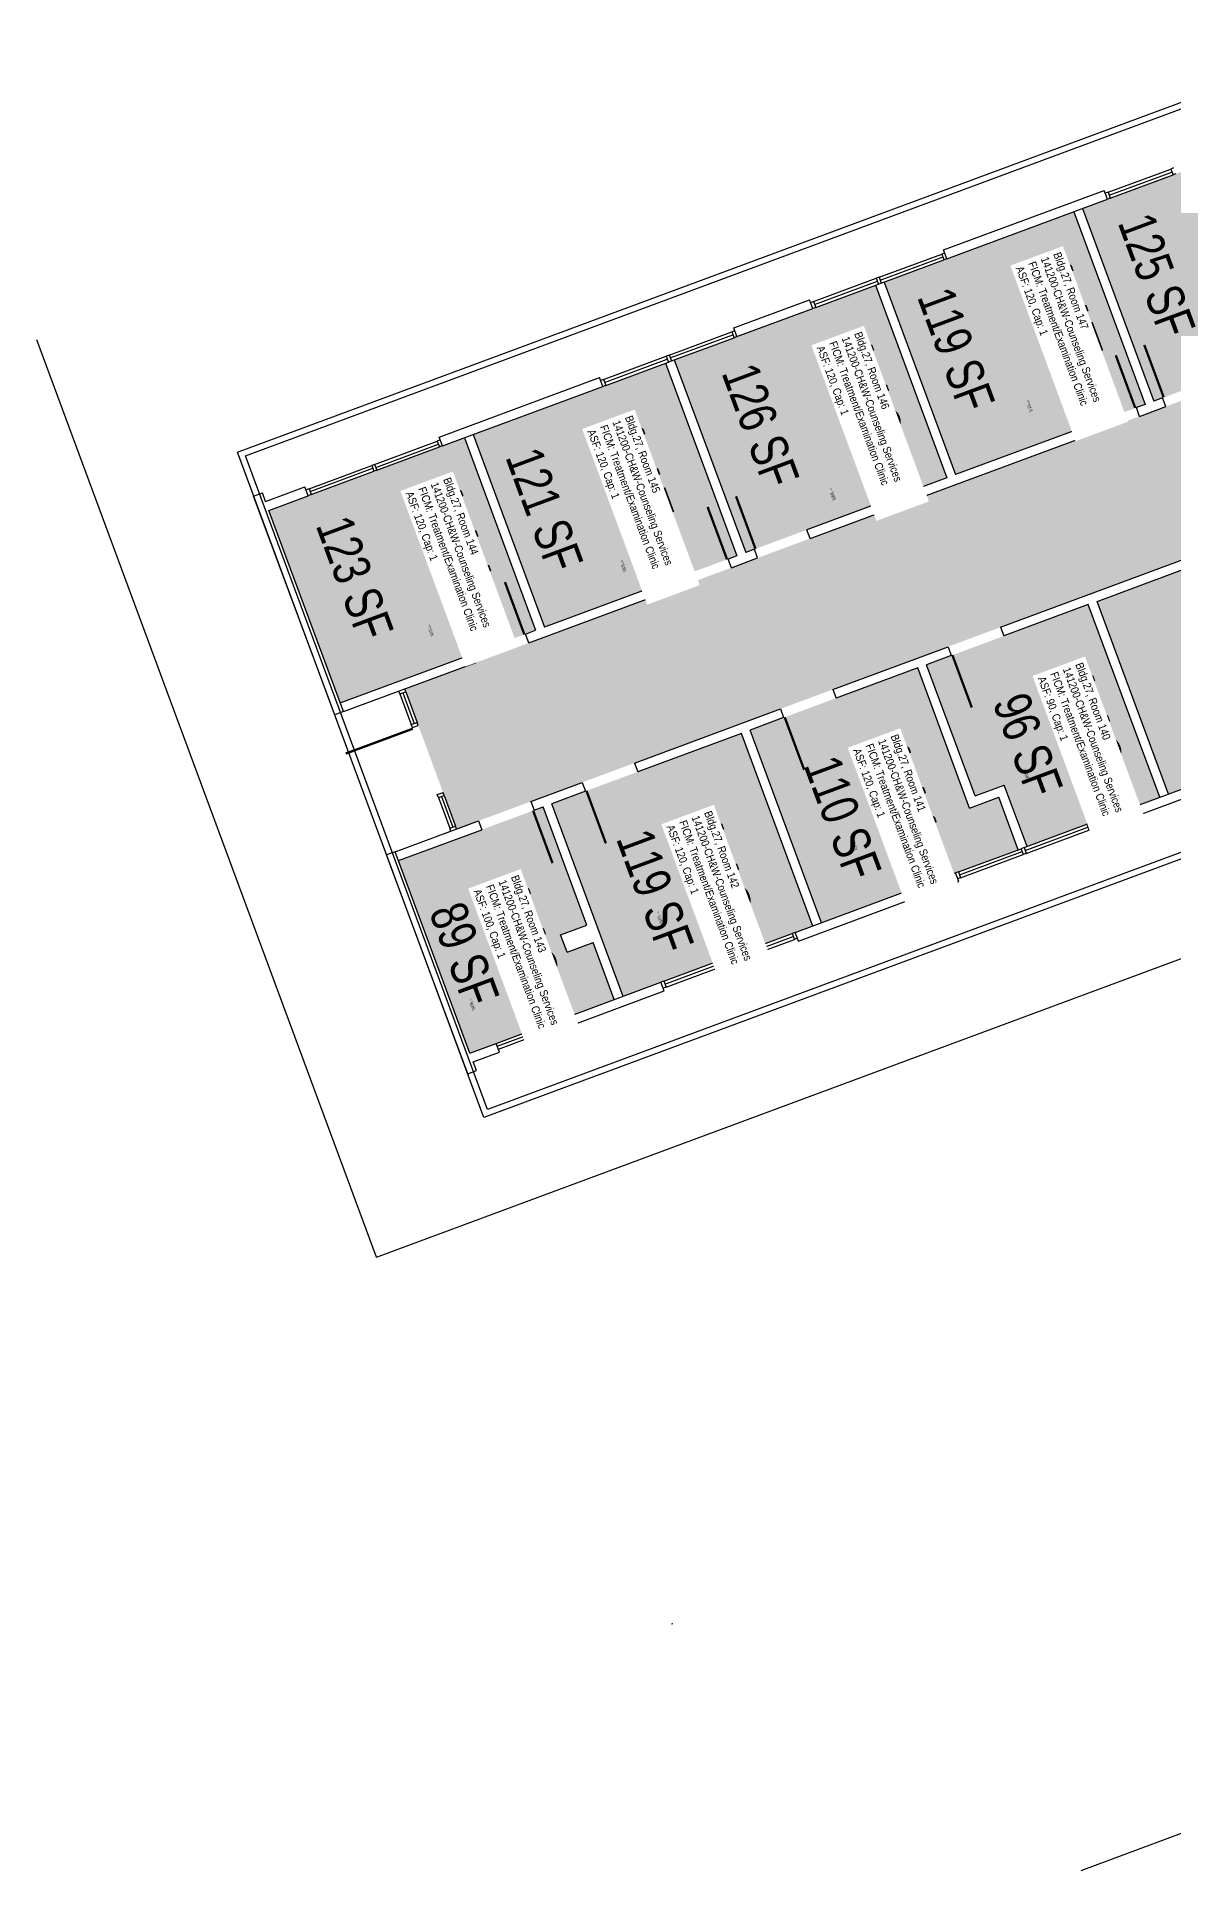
# Model space of a CAD drawing. Header units: inches. Extents: x 69209348 to 69213394, y 27661369 to 27664919.
# Drawn here: x 69209348 to 69210079, y 27661369 to 27662547 of the extents above; entities that cross this region are included whole.
import ezdxf
from ezdxf.enums import TextEntityAlignment as Align

# ---------------------------------------------------------------- set-up
doc = ezdxf.new("R2010")
doc.units = ezdxf.units.IN
doc.header["$LTSCALE"] = 100
doc.header["$MEASUREMENT"] = 0
for name, color, linetype in [('A-DOOR', 2, 'CONTINUOUS'), ('A-FLOR', 3, 'CONTINUOUS'), ('A-GLAZ', 1, 'CONTINUOUS'), ('A-IDEN-RNUM', 7, 'CONTINUOUS'), ('A-IDEN-SNUM', 4, 'CONTINUOUS'), ('A-IDEN-VNUM', 4, 'CONTINUOUS'), ('A-ROOF', 2, 'CONTINUOUS'), ('A-SITE', 3, 'CONTINUOUS'), ('A-WALL', 5, 'CONTINUOUS'), ('AREA-TEXT', 3, 'CONTINUOUS'), ('Rooms-Category-Color', 7, 'CONTINUOUS'), ('Rooms-College-Color', 7, 'CONTINUOUS'), ('Rooms-Department-Color', 7, 'CONTINUOUS'), ('Rooms-Division-Color', 7, 'CONTINUOUS'), ('Rooms-Information', 7, 'CONTINUOUS')]:
    doc.layers.add(name, color=color, linetype=linetype)
doc.styles.add('CP_AREA', font='arial.ttf', dxfattribs={"height": 15})
doc.styles.add('CP_ROOMSNUMBER', font='arial.ttf', dxfattribs={"height": 1})
doc.styles.add('CP_ROOMVNUMBER', font='arial.ttf', dxfattribs={"width": 0.85, "height": 0.075})

msp = doc.modelspace()

# ---------------------------------------------------------------- hatches: boundary and pattern name
at = {"layer": 'Rooms-Category-Color', "true_color": 0xadadad}
msp.add_hatch(color=253, dxfattribs=at).paths.add_polyline_path([(69210473.4, 27662288.2), (69210511.8, 27662371.7), (69210583, 27662398.1), (69210583.7, 27662396.2), (69210640, 27662417.1), (69210606.6, 27662507.1), (69210530.6, 27662479), (69210512.6, 27662527.7), (69210183.5, 27662405.7), (69210212, 27662328.8), (69210206.3, 27662326.7), (69210195.9, 27662354.9), (69209584.6, 27662128.3), (69209585.3, 27662126.4), (69209592.6, 27662106.7), (69209609.9, 27662059.8), (69209617.2, 27662040.1), (69209617.9, 27662038.2), (69210229.3, 27662264.9), (69210218.8, 27662293), (69210224.5, 27662295.1), (69210234.9, 27662266.9), (69210390.6, 27662324.6), (69210507, 27662010.5), (69210574.5, 27662035.6), (69210534.2, 27662144.3), (69210500.5, 27662215)])
at = {"layer": 'Rooms-Category-Color', "true_color": 0x80bc67}
for points in [[(69210147.9, 27662484.3), (69210122.6, 27662474.9), (69210120.8, 27662474.2), (69210080.4, 27662459.2), (69210078.6, 27662458.6), (69210038.2, 27662443.6), (69210036.4, 27662442.9), (69210020.4, 27662437), (69210066.3, 27662313.2), (69210193.8, 27662360.5), (69210177.8, 27662403.6)], [(69210014.8, 27662434.9), (69209933.2, 27662404.7), (69209931.3, 27662404), (69209892.9, 27662389.7), (69209938.8, 27662266), (69210060.7, 27662311.1)], [(69209887.3, 27662387.6), (69209848.8, 27662373.4), (69209847, 27662372.7), (69209798.2, 27662354.6), (69209796.3, 27662353.9), (69209757.9, 27662339.7), (69209803.8, 27662215.9), (69209933.2, 27662263.9)], [(69209752.3, 27662337.6), (69209713.8, 27662323.3), (69209711.9, 27662322.6), (69209628.5, 27662291.7), (69209674.4, 27662167.9), (69209798.1, 27662213.8)], [(69209622.9, 27662289.6), (69209608.8, 27662284.4), (69209606.9, 27662283.7), (69209566.6, 27662268.8), (69209564.7, 27662268.1), (69209524.4, 27662253.1), (69209522.5, 27662252.4), (69209497.2, 27662243), (69209543.1, 27662119.3), (69209668.7, 27662165.9)], [(69210024.1, 27662182.4), (69209920.1, 27662143.8), (69209951.3, 27662059.5), (69209970.1, 27662066.4), (69209984.7, 27662027), (69210023.1, 27662041.3), (69210025, 27662042), (69210070, 27662058.7)], [(69209914.4, 27662141.8), (69209806.6, 27662101.8), (69209852.5, 27661978), (69209938.8, 27662010), (69209940.6, 27662010.7), (69209979.1, 27662024.9), (69209966.6, 27662058.7), (69209947.8, 27662051.7)], [(69209801, 27662099.7), (69209679.1, 27662054.5), (69209725, 27661930.7), (69209749.3, 27661939.8), (69209751.2, 27661940.5), (69209791.5, 27661955.4), (69209793.4, 27661956.1), (69209833.7, 27661971.1), (69209835.6, 27661971.8), (69209846.9, 27661975.9)], [(69209626.5, 27661894.2), (69209580.6, 27662018), (69209673.5, 27662052.4), (69209701.6, 27661976.5), (69209684.7, 27661970.2), (69209688.9, 27661959), (69209705.8, 27661965.2), (69209719.3, 27661928.7)]]:
    msp.add_hatch(color=83, dxfattribs=at).paths.add_polyline_path(points)
at = {"layer": 'Rooms-Category-Color', "true_color": 0xfa9ba3}
msp.add_hatch(color=241, dxfattribs=at).paths.add_polyline_path([(69210268.9, 27662273.1), (69210029.8, 27662184.5), (69210075.6, 27662060.7), (69210101, 27662070.1), (69210102.8, 27662070.8), (69210143.2, 27662085.8), (69210145, 27662086.5), (69210185.4, 27662101.4), (69210187.2, 27662102.1), (69210282.9, 27662137.6), (69210314.7, 27662149.4)])
at = {"layer": 'Rooms-College-Color', "true_color": 0xadadad}
msp.add_hatch(color=253, dxfattribs=at).paths.add_polyline_path([(69210473.4, 27662288.2), (69210511.8, 27662371.7), (69210583, 27662398.1), (69210583.7, 27662396.2), (69210640, 27662417.1), (69210606.6, 27662507.1), (69210530.6, 27662479), (69210512.6, 27662527.7), (69210183.5, 27662405.7), (69210212, 27662328.8), (69210206.3, 27662326.7), (69210195.9, 27662354.9), (69209584.6, 27662128.3), (69209585.3, 27662126.4), (69209592.6, 27662106.7), (69209609.9, 27662059.8), (69209617.2, 27662040.1), (69209617.9, 27662038.2), (69210229.3, 27662264.9), (69210218.8, 27662293), (69210224.5, 27662295.1), (69210234.9, 27662266.9), (69210390.6, 27662324.6), (69210507, 27662010.5), (69210574.5, 27662035.6), (69210534.2, 27662144.3), (69210500.5, 27662215)])
at = {"layer": 'Rooms-College-Color', "true_color": 0x80bc67}
for points in [[(69210147.9, 27662484.3), (69210122.6, 27662474.9), (69210120.8, 27662474.2), (69210080.4, 27662459.2), (69210078.6, 27662458.6), (69210038.2, 27662443.6), (69210036.4, 27662442.9), (69210020.4, 27662437), (69210066.3, 27662313.2), (69210193.8, 27662360.5), (69210177.8, 27662403.6)], [(69210014.8, 27662434.9), (69209933.2, 27662404.7), (69209931.3, 27662404), (69209892.9, 27662389.7), (69209938.8, 27662266), (69210060.7, 27662311.1)], [(69209887.3, 27662387.6), (69209848.8, 27662373.4), (69209847, 27662372.7), (69209798.2, 27662354.6), (69209796.3, 27662353.9), (69209757.9, 27662339.7), (69209803.8, 27662215.9), (69209933.2, 27662263.9)], [(69209752.3, 27662337.6), (69209713.8, 27662323.3), (69209711.9, 27662322.6), (69209628.5, 27662291.7), (69209674.4, 27662167.9), (69209798.1, 27662213.8)], [(69209622.9, 27662289.6), (69209608.8, 27662284.4), (69209606.9, 27662283.7), (69209566.6, 27662268.8), (69209564.7, 27662268.1), (69209524.4, 27662253.1), (69209522.5, 27662252.4), (69209497.2, 27662243), (69209543.1, 27662119.3), (69209668.7, 27662165.9)], [(69210268.9, 27662273.1), (69210029.8, 27662184.5), (69210075.6, 27662060.7), (69210101, 27662070.1), (69210102.8, 27662070.8), (69210143.2, 27662085.8), (69210145, 27662086.5), (69210185.4, 27662101.4), (69210187.2, 27662102.1), (69210282.9, 27662137.6), (69210314.7, 27662149.4)], [(69210024.1, 27662182.4), (69209920.1, 27662143.8), (69209951.3, 27662059.5), (69209970.1, 27662066.4), (69209984.7, 27662027), (69210023.1, 27662041.3), (69210025, 27662042), (69210070, 27662058.7)], [(69209914.4, 27662141.8), (69209806.6, 27662101.8), (69209852.5, 27661978), (69209938.8, 27662010), (69209940.6, 27662010.7), (69209979.1, 27662024.9), (69209966.6, 27662058.7), (69209947.8, 27662051.7)], [(69209801, 27662099.7), (69209679.1, 27662054.5), (69209725, 27661930.7), (69209749.3, 27661939.8), (69209751.2, 27661940.5), (69209791.5, 27661955.4), (69209793.4, 27661956.1), (69209833.7, 27661971.1), (69209835.6, 27661971.8), (69209846.9, 27661975.9)], [(69209626.5, 27661894.2), (69209580.6, 27662018), (69209673.5, 27662052.4), (69209701.6, 27661976.5), (69209684.7, 27661970.2), (69209688.9, 27661959), (69209705.8, 27661965.2), (69209719.3, 27661928.7)]]:
    msp.add_hatch(color=83, dxfattribs=at).paths.add_polyline_path(points)
at = {"layer": 'Rooms-Department-Color', "true_color": 0xacacac}
msp.add_hatch(color=253, dxfattribs=at).paths.add_polyline_path([(69210473.4, 27662288.2), (69210511.8, 27662371.7), (69210583, 27662398.1), (69210583.7, 27662396.2), (69210640, 27662417.1), (69210606.6, 27662507.1), (69210530.6, 27662479), (69210512.6, 27662527.7), (69210183.5, 27662405.7), (69210212, 27662328.8), (69210206.3, 27662326.7), (69210195.9, 27662354.9), (69209584.6, 27662128.3), (69209585.3, 27662126.4), (69209592.6, 27662106.7), (69209609.9, 27662059.8), (69209617.2, 27662040.1), (69209617.9, 27662038.2), (69210229.3, 27662264.9), (69210218.8, 27662293), (69210224.5, 27662295.1), (69210234.9, 27662266.9), (69210390.6, 27662324.6), (69210507, 27662010.5), (69210574.5, 27662035.6), (69210534.2, 27662144.3), (69210500.5, 27662215)])
at = {"layer": 'Rooms-Department-Color', "true_color": 0x604aed}
for points in [[(69210147.9, 27662484.3), (69210122.6, 27662474.9), (69210120.8, 27662474.2), (69210080.4, 27662459.2), (69210078.6, 27662458.6), (69210038.2, 27662443.6), (69210036.4, 27662442.9), (69210020.4, 27662437), (69210066.3, 27662313.2), (69210193.8, 27662360.5), (69210177.8, 27662403.6)], [(69210014.8, 27662434.9), (69209933.2, 27662404.7), (69209931.3, 27662404), (69209892.9, 27662389.7), (69209938.8, 27662266), (69210060.7, 27662311.1)], [(69209887.3, 27662387.6), (69209848.8, 27662373.4), (69209847, 27662372.7), (69209798.2, 27662354.6), (69209796.3, 27662353.9), (69209757.9, 27662339.7), (69209803.8, 27662215.9), (69209933.2, 27662263.9)], [(69209752.3, 27662337.6), (69209713.8, 27662323.3), (69209711.9, 27662322.6), (69209628.5, 27662291.7), (69209674.4, 27662167.9), (69209798.1, 27662213.8)], [(69209622.9, 27662289.6), (69209608.8, 27662284.4), (69209606.9, 27662283.7), (69209566.6, 27662268.8), (69209564.7, 27662268.1), (69209524.4, 27662253.1), (69209522.5, 27662252.4), (69209497.2, 27662243), (69209543.1, 27662119.3), (69209668.7, 27662165.9)], [(69210268.9, 27662273.1), (69210029.8, 27662184.5), (69210075.6, 27662060.7), (69210101, 27662070.1), (69210102.8, 27662070.8), (69210143.2, 27662085.8), (69210145, 27662086.5), (69210185.4, 27662101.4), (69210187.2, 27662102.1), (69210282.9, 27662137.6), (69210314.7, 27662149.4)], [(69210024.1, 27662182.4), (69209920.1, 27662143.8), (69209951.3, 27662059.5), (69209970.1, 27662066.4), (69209984.7, 27662027), (69210023.1, 27662041.3), (69210025, 27662042), (69210070, 27662058.7)], [(69209914.4, 27662141.8), (69209806.6, 27662101.8), (69209852.5, 27661978), (69209938.8, 27662010), (69209940.6, 27662010.7), (69209979.1, 27662024.9), (69209966.6, 27662058.7), (69209947.8, 27662051.7)], [(69209801, 27662099.7), (69209679.1, 27662054.5), (69209725, 27661930.7), (69209749.3, 27661939.8), (69209751.2, 27661940.5), (69209791.5, 27661955.4), (69209793.4, 27661956.1), (69209833.7, 27661971.1), (69209835.6, 27661971.8), (69209846.9, 27661975.9)], [(69209626.5, 27661894.2), (69209580.6, 27662018), (69209673.5, 27662052.4), (69209701.6, 27661976.5), (69209684.7, 27661970.2), (69209688.9, 27661959), (69209705.8, 27661965.2), (69209719.3, 27661928.7)]]:
    msp.add_hatch(color=173, dxfattribs=at).paths.add_polyline_path(points)
at = {"layer": 'Rooms-Division-Color', "true_color": 0xadadad}
msp.add_hatch(color=253, dxfattribs=at).paths.add_polyline_path([(69210473.4, 27662288.2), (69210511.8, 27662371.7), (69210583, 27662398.1), (69210583.7, 27662396.2), (69210640, 27662417.1), (69210606.6, 27662507.1), (69210530.6, 27662479), (69210512.6, 27662527.7), (69210183.5, 27662405.7), (69210212, 27662328.8), (69210206.3, 27662326.7), (69210195.9, 27662354.9), (69209584.6, 27662128.3), (69209585.3, 27662126.4), (69209592.6, 27662106.7), (69209609.9, 27662059.8), (69209617.2, 27662040.1), (69209617.9, 27662038.2), (69210229.3, 27662264.9), (69210218.8, 27662293), (69210224.5, 27662295.1), (69210234.9, 27662266.9), (69210390.6, 27662324.6), (69210507, 27662010.5), (69210574.5, 27662035.6), (69210534.2, 27662144.3), (69210500.5, 27662215)])
at = {"layer": 'Rooms-Division-Color', "true_color": 0x604aed}
for points in [[(69210147.9, 27662484.3), (69210122.6, 27662474.9), (69210120.8, 27662474.2), (69210080.4, 27662459.2), (69210078.6, 27662458.6), (69210038.2, 27662443.6), (69210036.4, 27662442.9), (69210020.4, 27662437), (69210066.3, 27662313.2), (69210193.8, 27662360.5), (69210177.8, 27662403.6)], [(69210014.8, 27662434.9), (69209933.2, 27662404.7), (69209931.3, 27662404), (69209892.9, 27662389.7), (69209938.8, 27662266), (69210060.7, 27662311.1)], [(69209887.3, 27662387.6), (69209848.8, 27662373.4), (69209847, 27662372.7), (69209798.2, 27662354.6), (69209796.3, 27662353.9), (69209757.9, 27662339.7), (69209803.8, 27662215.9), (69209933.2, 27662263.9)], [(69209752.3, 27662337.6), (69209713.8, 27662323.3), (69209711.9, 27662322.6), (69209628.5, 27662291.7), (69209674.4, 27662167.9), (69209798.1, 27662213.8)], [(69209622.9, 27662289.6), (69209608.8, 27662284.4), (69209606.9, 27662283.7), (69209566.6, 27662268.8), (69209564.7, 27662268.1), (69209524.4, 27662253.1), (69209522.5, 27662252.4), (69209497.2, 27662243), (69209543.1, 27662119.3), (69209668.7, 27662165.9)], [(69210268.9, 27662273.1), (69210029.8, 27662184.5), (69210075.6, 27662060.7), (69210101, 27662070.1), (69210102.8, 27662070.8), (69210143.2, 27662085.8), (69210145, 27662086.5), (69210185.4, 27662101.4), (69210187.2, 27662102.1), (69210282.9, 27662137.6), (69210314.7, 27662149.4)], [(69210024.1, 27662182.4), (69209920.1, 27662143.8), (69209951.3, 27662059.5), (69209970.1, 27662066.4), (69209984.7, 27662027), (69210023.1, 27662041.3), (69210025, 27662042), (69210070, 27662058.7)], [(69209914.4, 27662141.8), (69209806.6, 27662101.8), (69209852.5, 27661978), (69209938.8, 27662010), (69209940.6, 27662010.7), (69209979.1, 27662024.9), (69209966.6, 27662058.7), (69209947.8, 27662051.7)], [(69209801, 27662099.7), (69209679.1, 27662054.5), (69209725, 27661930.7), (69209749.3, 27661939.8), (69209751.2, 27661940.5), (69209791.5, 27661955.4), (69209793.4, 27661956.1), (69209833.7, 27661971.1), (69209835.6, 27661971.8), (69209846.9, 27661975.9)], [(69209626.5, 27661894.2), (69209580.6, 27662018), (69209673.5, 27662052.4), (69209701.6, 27661976.5), (69209684.7, 27661970.2), (69209688.9, 27661959), (69209705.8, 27661965.2), (69209719.3, 27661928.7)]]:
    msp.add_hatch(color=173, dxfattribs=at).paths.add_polyline_path(points)

# ---------------------------------------------------------------- linework, layer by layer
at = {"layer": 'A-DOOR'}
for points in [[(69210072.6, 27662315.6, 1.5, 1.5, 0), (69210060.1, 27662349.3, 0, 0, 0), (69210059.4, 27662349.1, 0, 0, -0.414214), (69210105.7, 27662327.8, 0, 0, -0.414214)], [(69210054.3, 27662308.8, 1.5, 1.5, 0), (69210041.8, 27662342.6, 0, 0, 0), (69210042.5, 27662342.8, 0, 0, 0.414214), (69210021.3, 27662296.5, 0, 0, 0.414214)], [(69209791.8, 27662211.5, 1.5, 1.5, 0), (69209779.3, 27662245.2, 0, 0, 0), (69209780, 27662245.5, 0, 0, 0.414214), (69209758.8, 27662199.2, 0, 0, 0.414214)], [(69209810.1, 27662218.3, 1.5, 1.5, 0), (69209797.6, 27662252, 0, 0, 0), (69209796.9, 27662251.7, 0, 0, -0.414214), (69209843.1, 27662230.5, 0, 0, -0.414214)], [(69209661.5, 27662163.2, 1.5, 1.5, 0), (69209649, 27662196.9, 0, 0, 0), (69209649.7, 27662197.2, 0, 0, 0.414214), (69209628.4, 27662150.9, 0, 0, 0.414214)], [(69209936.7, 27662150, 1.5, 1.5, 0), (69209949.2, 27662116.3, 0, 0, 0), (69209948.5, 27662116, 0, 0, 0.414214), (69209969.8, 27662162.3, 0, 0, 0.414214)], [(69209828.9, 27662110, 1.5, 1.5, 0), (69209841.4, 27662076.3, 0, 0, 0), (69209840.7, 27662076, 0, 0, 0.414214), (69209861.9, 27662122.3, 0, 0, 0.414214)], [(69209589.8, 27662102.7, 1.5, 1.5, 0), (69209546.6, 27662086.7, 0, 0, 0), (69209546.4, 27662087.4, 0, 0, 0.414214), (69209605.5, 27662060.3, 0, 0, 0.414214)], [(69209701.4, 27662062.8, 1.5, 1.5, 0), (69209713.9, 27662029, 0, 0, 0), (69209713.2, 27662028.7, 0, 0, 0.414214), (69209734.4, 27662075, 0, 0, 0.414214)], [(69209667.1, 27662050.1, 1.5, 1.5, 0), (69209679.6, 27662016.3, 0, 0, 0), (69209680.3, 27662016.6, 0, 0, -0.414214), (69209634.1, 27662037.8, 0, 0, -0.414214)]]:
    msp.add_lwpolyline(points, format="xyseb", dxfattribs=at)
at = {"layer": 'A-FLOR'}
msp.add_line((69210019.5, 27661369.1), (69212535.9, 27662301.9), dxfattribs=at)
msp.add_line((69210019.5, 27661369.1), (69212535.9, 27662301.9), dxfattribs=at)
at = {"layer": 'A-GLAZ'}
for p, q in [((69210036.8, 27662447.4), (69210077.2, 27662462.3)), ((69210037.5, 27662445.5), (69210077.9, 27662460.4)), ((69210038.2, 27662443.6), (69210078.6, 27662458.6)), ((69209889.6, 27662392.8), (69209930, 27662407.7)), ((69209890.3, 27662390.9), (69209930.7, 27662405.9)), ((69209891, 27662389), (69209931.3, 27662404)), ((69209847.4, 27662377.1), (69209887.8, 27662392.1)), ((69209848.1, 27662375.3), (69209888.5, 27662390.2)), ((69209848.8, 27662373.4), (69209889.2, 27662388.3)), ((69209754.6, 27662342.7), (69209794.9, 27662357.7)), ((69209755.3, 27662340.9), (69209795.6, 27662355.8)), ((69209756, 27662339), (69209796.3, 27662353.9)), ((69209712.4, 27662327.1), (69209752.7, 27662342)), ((69209713.1, 27662325.2), (69209753.4, 27662340.2)), ((69209713.8, 27662323.3), (69209754.1, 27662338.3)), ((69209565.2, 27662272.5), (69209605.5, 27662287.5)), ((69209565.9, 27662270.6), (69209606.2, 27662285.6)), ((69209566.6, 27662268.8), (69209606.9, 27662283.7)), ((69209523, 27662256.9), (69209563.3, 27662271.8)), ((69209523.7, 27662255), (69209564, 27662270)), ((69209524.4, 27662253.1), (69209564.7, 27662268.1)), ((69209581.5, 27662125), (69209588.8, 27662105.3)), ((69209583.4, 27662125.7), (69209590.7, 27662106)), ((69209585.3, 27662126.4), (69209592.6, 27662106.7)), ((69209606.2, 27662058.4), (69209613.5, 27662038.7)), ((69209608.1, 27662059.1), (69209615.4, 27662039.4)), ((69209609.9, 27662059.8), (69209617.2, 27662040.1)), ((69209982.8, 27662026.3), (69210023.1, 27662041.3)), ((69209983.5, 27662024.5), (69210023.8, 27662039.4)), ((69209984.2, 27662022.6), (69210024.5, 27662037.5)), ((69209940.6, 27662010.7), (69209980.9, 27662025.6)), ((69209941.3, 27662008.8), (69209981.6, 27662023.8)), ((69209942, 27662006.9), (69209982.3, 27662021.9)), ((69209793.4, 27661956.1), (69209833.7, 27661971.1)), ((69209794.1, 27661954.2), (69209834.4, 27661969.2)), ((69209794.8, 27661952.4), (69209835.1, 27661967.3)), ((69209751.2, 27661940.5), (69209791.5, 27661955.4)), ((69209751.9, 27661938.6), (69209792.2, 27661953.5)), ((69209752.6, 27661936.7), (69209792.9, 27661951.7)), ((69209643.4, 27661900.5), (69209677.1, 27661913)), ((69209644.1, 27661898.6), (69209677.8, 27661911.1)), ((69209644.8, 27661896.8), (69209678.5, 27661909.3))]:
    msp.add_line(p, q, dxfattribs=at)
at = {"layer": 'A-ROOF'}
for points in [[(69211880.2, 27662276.4), (69210464.3, 27661751.6), (69210481, 27661706.6), (69210329.1, 27661650.2), (69210260.3, 27661835.9), (69210339.1, 27661865.1), (69210258.1, 27662083.6), (69209635.5, 27661852.8), (69209477, 27662280.3), (69210099.6, 27662511.1), (69210070.4, 27662589.9), (69210693, 27662820.7), (69210709.3, 27662776.6), (69211733.2, 27663156.2)], [(69211882.6, 27662281.6), (69210459.2, 27661753.9), (69210475.9, 27661708.9), (69210331.5, 27661655.4), (69210265.5, 27661833.5), (69210344.2, 27661862.7), (69210260.4, 27662088.7), (69209637.8, 27661857.9), (69209482.1, 27662278), (69210104.7, 27662508.8), (69210075.5, 27662587.5), (69210690.6, 27662815.6), (69210707, 27662771.5), (69211738.4, 27663153.8)]]:
    msp.add_lwpolyline(points, dxfattribs=at)
at = {"layer": 'A-SITE'}
for q in [(69209347.9, 27662352.5), (69210115.8, 27661966.8)]:
    msp.add_line((69209566.3, 27661763.2), q, dxfattribs=at)
at = {"layer": 'A-WALL'}
for p, q in [((69210079, 27662463), (69210077.2, 27662462.3)), ((69210077.2, 27662462.3), (69210078.6, 27662458.6)), ((69210080.4, 27662459.2), (69210078.6, 27662458.6)), ((69209931.1, 27662410.3), (69210034.3, 27662448.5)), ((69210036.4, 27662442.9), (69210034.3, 27662448.5)), ((69210036.8, 27662447.4), (69210035, 27662446.7)), ((69210036.8, 27662447.4), (69210038.2, 27662443.6)), ((69209933.2, 27662404.7), (69210036.4, 27662442.9)), ((69210014.8, 27662434.9), (69210060.7, 27662311.1)), ((69210020.4, 27662437), (69210066.3, 27662313.2)), ((69210038.2, 27662443.6), (69210036.4, 27662442.9)), ((69209933.2, 27662404.7), (69209931.1, 27662410.3)), ((69209931.8, 27662408.4), (69209930, 27662407.7)), ((69209930, 27662407.7), (69209931.3, 27662404)), ((69209933.2, 27662404.7), (69209931.3, 27662404)), ((69209887.3, 27662387.6), (69209933.2, 27662263.9)), ((69209889.6, 27662392.8), (69209887.8, 27662392.1)), ((69209887.8, 27662392.1), (69209889.2, 27662388.3)), ((69209891, 27662389), (69209889.2, 27662388.3)), ((69209889.6, 27662392.8), (69209891, 27662389)), ((69209892.9, 27662389.7), (69209938.8, 27662266)), ((69209796.1, 27662360.2), (69209844.9, 27662378.3)), ((69209847, 27662372.7), (69209844.9, 27662378.3)), ((69209847.4, 27662377.1), (69209845.6, 27662376.4)), ((69209847.4, 27662377.1), (69209848.8, 27662373.4)), ((69209798.2, 27662354.6), (69209847, 27662372.7)), ((69209848.8, 27662373.4), (69209847, 27662372.7)), ((69209796.8, 27662358.4), (69209794.9, 27662357.7)), ((69209794.9, 27662357.7), (69209796.3, 27662353.9)), ((69209798.2, 27662354.6), (69209796.1, 27662360.2)), ((69209798.2, 27662354.6), (69209796.3, 27662353.9)), ((69209754.6, 27662342.7), (69209752.7, 27662342)), ((69209752.7, 27662342), (69209754.1, 27662338.3)), ((69209754.6, 27662342.7), (69209756, 27662339)), ((69209757.9, 27662339.7), (69209803.8, 27662215.9)), ((69209606.7, 27662290), (69209709.8, 27662328.3)), ((69209711.9, 27662322.6), (69209709.8, 27662328.3)), ((69209752.3, 27662337.6), (69209798.1, 27662213.8)), ((69209756, 27662339), (69209754.1, 27662338.3)), ((69209608.8, 27662284.4), (69209711.9, 27662322.6)), ((69209712.4, 27662327.1), (69209710.5, 27662326.4)), ((69209713.8, 27662323.3), (69209711.9, 27662322.6)), ((69209712.4, 27662327.1), (69209713.8, 27662323.3)), ((69210060.7, 27662311.1), (69210055.1, 27662309.1)), ((69210057.1, 27662303.4), (69210055.1, 27662309.1)), ((69210057.1, 27662303.4), (69210074, 27662309.7)), ((69210071.9, 27662315.3), (69210066.3, 27662313.2)), ((69210074, 27662309.7), (69210071.9, 27662315.3)), ((69210021.3, 27662296.5), (69209938.8, 27662266)), ((69210023.4, 27662290.9), (69210021.3, 27662296.5)), ((69209607.4, 27662288.2), (69209605.5, 27662287.5)), ((69209605.5, 27662287.5), (69209606.9, 27662283.7)), ((69209608.8, 27662284.4), (69209606.7, 27662290)), ((69209608.8, 27662284.4), (69209606.9, 27662283.7)), ((69209622.9, 27662289.6), (69209668.7, 27662165.9)), ((69209628.5, 27662291.7), (69209674.4, 27662167.9)), ((69209845.2, 27662224.9), (69210023.4, 27662290.9)), ((69209565.2, 27662272.5), (69209563.3, 27662271.8)), ((69209563.3, 27662271.8), (69209564.7, 27662268.1)), ((69209566.6, 27662268.8), (69209564.7, 27662268.1)), ((69209565.2, 27662272.5), (69209566.6, 27662268.8)), ((69209495.1, 27662248.7), (69209520.4, 27662258.1)), ((69209522.5, 27662252.4), (69209520.4, 27662258.1)), ((69209933.2, 27662263.9), (69209843.1, 27662230.5)), ((69209487.4, 27662252.2), (69209493, 27662254.3)), ((69209539.6, 27662111.6), (69209487.4, 27662252.2)), ((69209495.1, 27662248.7), (69209493, 27662254.3)), ((69209497.2, 27662243), (69209522.5, 27662252.4)), ((69209523, 27662256.9), (69209521.1, 27662256.2)), ((69209524.4, 27662253.1), (69209522.5, 27662252.4)), ((69209523, 27662256.9), (69209524.4, 27662253.1)), ((69209545.2, 27662113.7), (69209497.2, 27662243)), ((69209845.2, 27662224.9), (69209843.1, 27662230.5)), ((69209798.1, 27662213.8), (69209792.5, 27662211.7)), ((69209794.6, 27662206.1), (69209792.5, 27662211.7)), ((69209794.6, 27662206.1), (69209811.5, 27662212.4)), ((69209809.4, 27662218), (69209803.8, 27662215.9)), ((69209811.5, 27662212.4), (69209809.4, 27662218)), ((69209967.7, 27662167.9), (69210088.6, 27662212.7)), ((69209758.8, 27662199.2), (69209674.4, 27662167.9)), ((69209760.8, 27662193.6), (69209758.8, 27662199.2)), ((69210029.8, 27662184.5), (69210090.7, 27662207.1)), ((69209664.3, 27662157.8), (69209760.8, 27662193.6)), ((69210024.1, 27662182.4), (69209969.8, 27662162.3)), ((69210070, 27662058.7), (69210024.1, 27662182.4)), ((69210075.6, 27662060.7), (69210029.8, 27662184.5)), ((69209662.2, 27662163.4), (69209668.7, 27662165.9)), ((69209664.3, 27662157.8), (69209662.2, 27662163.4)), ((69209967.7, 27662167.9), (69209969.8, 27662162.3)), ((69209543.1, 27662119.3), (69209628.4, 27662150.9)), ((69209630.5, 27662145.3), (69209628.4, 27662150.9)), ((69209859.8, 27662127.9), (69209933.9, 27662155.4)), ((69209933.9, 27662155.4), (69209936, 27662149.7)), ((69209545.2, 27662113.7), (69209630.5, 27662145.3)), ((69209914.4, 27662141.8), (69209861.9, 27662122.3)), ((69209947.8, 27662051.7), (69209914.4, 27662141.8)), ((69209936, 27662149.7), (69209920.1, 27662143.8)), ((69209951.3, 27662059.5), (69209920.1, 27662143.8)), ((69209585.3, 27662126.4), (69209584.6, 27662128.3)), ((69209859.8, 27662127.9), (69209861.9, 27662122.3)), ((69209581.5, 27662125), (69209580.8, 27662126.9)), ((69209581.5, 27662125), (69209585.3, 27662126.4)), ((69209545.2, 27662113.7), (69209539.6, 27662111.6)), ((69209588.8, 27662105.3), (69209592.6, 27662106.7)), ((69209589.5, 27662103.4), (69209588.8, 27662105.3)), ((69209589.5, 27662103.4), (69209593.3, 27662104.8)), ((69209593.3, 27662104.8), (69209592.6, 27662106.7)), ((69209732.3, 27662080.6), (69209826.1, 27662115.4)), ((69209828.2, 27662109.8), (69209806.6, 27662101.8)), ((69209826.1, 27662115.4), (69209828.2, 27662109.8)), ((69209801, 27662099.7), (69209734.4, 27662075)), ((69209846.9, 27661975.9), (69209801, 27662099.7)), ((69209852.5, 27661978), (69209806.6, 27662101.8)), ((69209732.3, 27662080.6), (69209734.4, 27662075)), ((69210025, 27662042), (69210101, 27662070.1)), ((69209605.5, 27662060.3), (69209609.2, 27662061.7)), ((69209606.2, 27662058.4), (69209605.5, 27662060.3)), ((69209606.2, 27662058.4), (69209609.9, 27662059.8)), ((69209609.9, 27662059.8), (69209609.2, 27662061.7)), ((69209665.7, 27662056), (69209698.6, 27662068.1)), ((69209700.7, 27662062.5), (69209679.1, 27662054.5)), ((69209698.6, 27662068.1), (69209700.7, 27662062.5)), ((69209947.8, 27662051.7), (69209966.6, 27662058.7)), ((69209951.3, 27662059.5), (69209970.1, 27662066.4)), ((69209979.1, 27662024.9), (69209966.6, 27662058.7)), ((69209984.7, 27662027), (69209970.1, 27662066.4)), ((69210027.1, 27662036.3), (69210103.1, 27662064.5)), ((69209665.7, 27662056), (69209667.8, 27662050.3)), ((69209667.8, 27662050.3), (69209673.5, 27662052.4)), ((69209701.6, 27661976.5), (69209673.5, 27662052.4)), ((69209725, 27661930.7), (69209679.1, 27662054.5)), ((69209578.5, 27662023.6), (69209632, 27662043.5)), ((69209580.6, 27662018), (69209634.1, 27662037.8)), ((69209613.5, 27662038.7), (69209617.2, 27662040.1)), ((69209614.2, 27662036.8), (69209613.5, 27662038.7)), ((69209617.9, 27662038.2), (69209617.2, 27662040.1)), ((69209632, 27662043.5), (69209634.1, 27662037.8)), ((69210025, 27662042), (69210023.1, 27662041.3)), ((69210023.1, 27662041.3), (69210024.5, 27662037.5)), ((69210026.4, 27662038.2), (69210024.5, 27662037.5)), ((69210027.1, 27662036.3), (69210025, 27662042)), ((69209578.5, 27662023.6), (69209572.9, 27662021.6)), ((69209625.1, 27661880.9), (69209572.9, 27662021.6)), ((69209626.5, 27661894.2), (69209578.5, 27662023.6)), ((69209982.8, 27662026.3), (69209980.9, 27662025.6)), ((69209980.9, 27662025.6), (69209982.3, 27662021.9)), ((69209984.2, 27662022.6), (69209982.3, 27662021.9)), ((69209982.8, 27662026.3), (69209984.2, 27662022.6)), ((69209835.6, 27661971.8), (69209938.8, 27662010)), ((69209940.6, 27662010.7), (69209938.8, 27662010)), ((69209940.8, 27662004.4), (69209938.8, 27662010)), ((69209940.6, 27662010.7), (69209942, 27662006.9)), ((69209837.7, 27661966.1), (69209940.8, 27662004.4)), ((69209942, 27662006.9), (69209940.1, 27662006.2)), ((69209684.7, 27661970.2), (69209701.6, 27661976.5)), ((69209688.9, 27661959), (69209684.7, 27661970.2)), ((69209688.9, 27661959), (69209705.8, 27661965.2)), ((69209719.3, 27661928.7), (69209705.8, 27661965.2)), ((69209835.6, 27661971.8), (69209833.7, 27661971.1)), ((69209833.7, 27661971.1), (69209835.1, 27661967.3)), ((69209837, 27661968), (69209835.1, 27661967.3)), ((69209837.7, 27661966.1), (69209835.6, 27661971.8)), ((69209793.4, 27661956.1), (69209791.5, 27661955.4)), ((69209791.5, 27661955.4), (69209792.9, 27661951.7)), ((69209794.8, 27661952.4), (69209792.9, 27661951.7)), ((69209793.4, 27661956.1), (69209794.8, 27661952.4)), ((69209677.4, 27661913.1), (69209749.3, 27661939.8)), ((69209751.2, 27661940.5), (69209749.3, 27661939.8)), ((69209751.4, 27661934.2), (69209749.3, 27661939.8)), ((69209751.2, 27661940.5), (69209752.6, 27661936.7)), ((69209679.5, 27661907.5), (69209751.4, 27661934.2)), ((69209752.6, 27661936.7), (69209750.7, 27661936)), ((69209679.5, 27661907.5), (69209677.4, 27661913.1)), ((69209626.5, 27661894.2), (69209643.4, 27661900.5)), ((69209628.6, 27661888.6), (69209645.5, 27661894.9)), ((69209645.5, 27661894.9), (69209643.4, 27661900.5)), ((69209625.1, 27661880.9), (69209630.7, 27661883)), ((69209630.7, 27661883), (69209628.6, 27661888.6)), ((69209756.1, 27661527.4), (69209757, 27661527.8)), ((69209756.1, 27661527.4), (69209757, 27661527.8)), ((69209756.1, 27661527.4), (69209757, 27661527.8)), ((69209756.1, 27661527.4), (69209757, 27661527.8))]:
    msp.add_line(p, q, dxfattribs=at)

# ---------------------------------------------------------------- texts
at = {"layer": 'A-IDEN-RNUM', "style": 'CP_ROOMSNUMBER', "width": 0.85}
for s, p in [('0147-00', (69209986.1, 27662308.3)), ('0146-00', (69209859.5, 27662251.8)), ('0145-00', (69209724.9, 27662205.6)), ('0144-00', (69209601.1, 27662164.1)), ('0140-00', (69209984.3, 27662071.5)), ('0141-00', (69209873.7, 27662026.8)), ('0142-00', (69209748.3, 27661979.6)), ('0143-00', (69209627.6, 27661923.9))]:
    msp.add_text(s, height=1, rotation=290.34, dxfattribs=at).set_placement(p, align=Align.MIDDLE)
at = {"layer": 'A-IDEN-SNUM', "style": 'CP_ROOMSNUMBER', "width": 0.85}
for s, p in [('0270014700', (69209986.6, 27662310.2)), ('0270014600', (69209860, 27662253.7)), ('0270014500', (69209725.4, 27662207.5)), ('0270014400', (69209601.6, 27662166)), ('0270014000', (69209984.8, 27662073.4)), ('0270014100', (69209874.2, 27662028.7)), ('0270014200', (69209748.8, 27661981.5)), ('0270014300', (69209628.1, 27661925.8))]:
    msp.add_text(s, height=1, rotation=290.34, dxfattribs=at).set_placement(p, align=Align.MIDDLE)
at = {"layer": 'A-IDEN-VNUM', "style": 'CP_ROOMVNUMBER', "width": 0.85}
for s, p in [('147', (69210005.2, 27662371)), ('146', (69209877, 27662319.8)), ('145', (69209729.6, 27662265.9)), ('144', (69209612.9, 27662226.2)), ('140', (69210019.1, 27662107.3)), ('141', (69209900.7, 27662061.2)), ('142', (69209780.8, 27662012.1)), ('143', (69209656.3, 27661970.6))]:
    msp.add_text(s, height=36, rotation=290.3395, dxfattribs=at).set_placement(p, align=Align.MIDDLE)
at = {"layer": 'AREA-TEXT', "style": 'CP_AREA', "width": 0.75}
for s, p in [('125 SF', (69210068.2, 27662394)), ('119 SF', (69209939.2, 27662346.3)), ('126 SF', (69209813.4, 27662297.5)), ('121 SF', (69209674.4, 27662243.4)), ('123 SF', (69209552.5, 27662199.5)), ('96 SF', (69209985.3, 27662092.2)), ('110 SF', (69209866.2, 27662045.4)), ('119 SF', (69209745.6, 27661998.2)), ('89 SF', (69209622.9, 27661957.8))]:
    msp.add_text(s, height=24, rotation=290.3395, dxfattribs=at).set_placement(p, align=Align.MIDDLE_CENTER)

# ---------------------------------------------------------------- next in the draw order: texts
at = {"layer": 'Rooms-Information', "char_height": 5.1429, "width": 115.2, "attachment_point": 7, "rotation": 290.3395, "style": 'CP_ROOMVNUMBER', "bg_fill": 3, "box_fill_scale": 1.5, "bg_fill_color": 256, "bg_fill_true_color": 13158600, "bg_fill_transparency": 0}
for s, insert in [('Bldg.27, Room 147^M^J141200-CH&W-Counseling Services^M^JFICM: Treatment/Examination Clinic^M^JASF: 120, Cap: 1', (69209975.9, 27662398.2)), ('Bldg.27, Room 146^M^J141200-CH&W-Counseling Services^M^JFICM: Treatment/Examination Clinic^M^JASF: 120, Cap: 1', (69209847.9, 27662347)), ('Bldg.27, Room 145^M^J141200-CH&W-Counseling Services^M^JFICM: Treatment/Examination Clinic^M^JASF: 120, Cap: 1', (69209700.5, 27662293.2)), ('Bldg.27, Room 144^M^J141200-CH&W-Counseling Services^M^JFICM: Treatment/Examination Clinic^M^JASF: 120, Cap: 1', (69209583.6, 27662253.4)), ('Bldg.27, Room 140^M^J141200-CH&W-Counseling Services^M^JFICM: Treatment/Examination Clinic^M^JASF: 90, Cap: 1', (69209990.1, 27662134.5)), ('Bldg.27, Room 141^M^J141200-CH&W-Counseling Services^M^JFICM: Treatment/Examination Clinic^M^JASF: 120, Cap: 1', (69209871.3, 27662088.4)), ('Bldg.27, Room 142^M^J141200-CH&W-Counseling Services^M^JFICM: Treatment/Examination Clinic^M^JASF: 120, Cap: 1', (69209751.4, 27662039.2)), ('Bldg.27, Room 143^M^J141200-CH&W-Counseling Services^M^JFICM: Treatment/Examination Clinic^M^JASF: 100, Cap: 1', (69209627.2, 27661997.9))]:
    msp.add_mtext(s, dxfattribs=dict(at, insert=insert))

doc.saveas('drawing.dxf')
